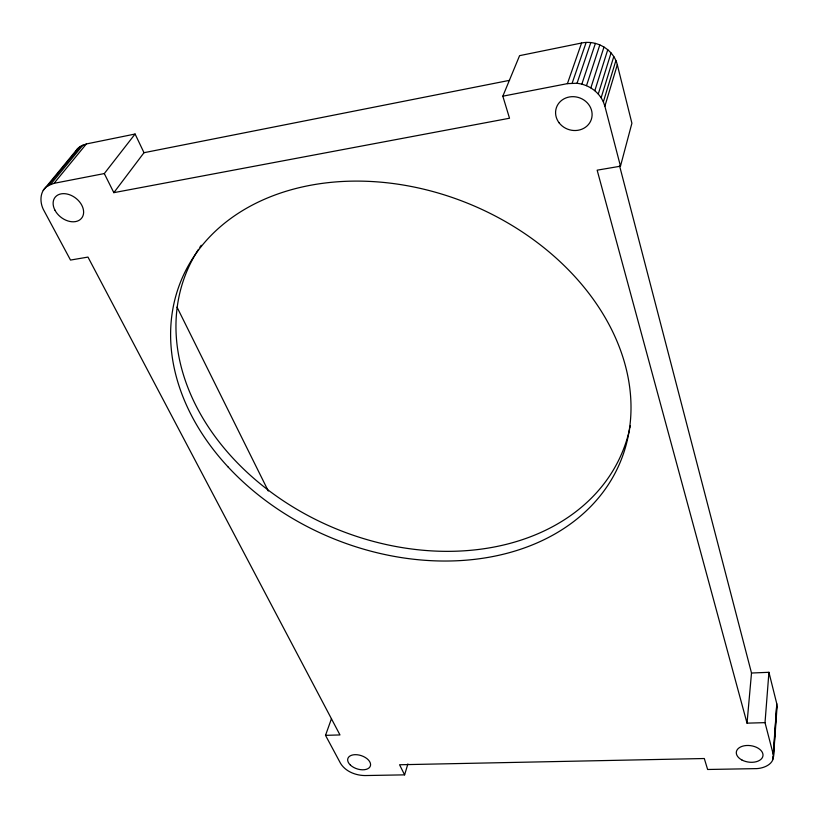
<?xml version="1.0" encoding="UTF-8"?>
<svg xmlns="http://www.w3.org/2000/svg" width="818" height="818" viewBox="0 0 818 818"><rect width="100%" height="100%" fill="white"/><g stroke="black" fill="none" stroke-linecap="round" stroke-linejoin="round"><path stroke-width="1.23" d="M772.57 759.441L772.754 756.926M331.505 718.593L325.513 735.351L340.585 763.429C345.636 771.589 355.707 775.444 364.992 775.556L404.603 774.861L399.562 764.758L704.298 758.521L707.631 769.482L754.973 768.644C763.02 768.869 775.229 764.237 773.235 754.278L776.814 703.899L768.93 672.304L751.507 673.02L619.502 165.563M773.286 758.644L776.814 703.899M773.531 756.486L777.1 706.108M773.235 754.278L765.014 722.642L768.93 672.304M765.014 722.642L747.028 723.153L751.507 673.02M747.028 723.153L597.16 170.175L620.473 166.197L631.905 123.232L617.314 64.755C613.582 49.509 596.731 39.755 581.578 43.017L519.583 55.655L502.825 96.187L509.522 118.232L113.845 192.659L104.305 173.569L135.093 134.029L143.999 152.7L113.845 192.659M404.603 774.861L407.885 763.93M620.473 166.197L604.88 106.187L617.314 64.755M604.88 106.187L603.367 101.861L615.893 60.542M603.367 101.861L601.148 97.771L613.786 56.565M601.148 97.771L598.275 94.019L611.056 52.925M598.275 94.019L594.819 90.696L607.764 49.704M594.819 90.696L590.852 87.884L603.991 47.004M590.852 87.884L586.496 85.675L599.829 44.867M502.825 96.187L567.416 83.64L577.048 83.242L581.854 84.111L595.402 43.385M577.048 83.242L590.8 42.567M572.191 83.088L586.148 42.444M567.416 83.64L581.578 43.017M135.093 134.029L86.35 143.958L80.174 146.463L47.7 185.829C39.346 191.187 39.52 203.017 44.09 210.829L70.512 260.063L87.976 257.087L339.971 734.932L325.513 735.351M74.377 153.804L77.72 148.487L80.174 146.463M47.7 185.829L54.039 183.324L86.35 143.958M47.393 186.524L49.775 183.631M50.665 184.306L83.078 144.939M43.231 190.369L77.72 148.487M143.999 152.7L509.563 80.338M54.039 183.324L104.305 173.569M581.854 84.111L586.496 85.675M176.995 307.108L268.304 491.035M629.584 429.256A235.768 180.338 22.4 0 1 334.603 528.193A235.768 180.338 22.4 0 1 198.488 249.357M199.837 247.302A235.768 180.338 22.4 0 1 201.238 245.267M630.33 425.728A235.768 180.338 22.4 0 1 629.84 428.08M559.144 122.874A18.436 16.769 18.3 0 0 590.596 121.228A18.436 16.769 18.3 0 0 571.792 96.688A18.436 16.769 18.3 0 0 559.144 122.874M741.916 760.004A13.456 8.292 8.2 0 0 762.959 755.842A13.456 8.292 8.2 0 0 744.083 745.811A13.456 8.292 8.2 0 0 741.916 760.004M54.908 210.124A16.871 12.086 37.8 0 0 81.319 218.529A16.871 12.086 37.8 0 0 68.896 194.51A16.871 12.086 37.8 0 0 54.908 210.124M350.38 765.065A11.871 6.953 18.3 0 0 369.93 766.906A11.871 6.953 18.3 0 0 357.037 754.738A11.871 6.953 18.3 0 0 350.38 765.065M228.212 467.088A237.588 180.625 22.4 0 0 619.052 464.931A237.588 180.625 22.4 0 0 355.206 181.105A237.588 180.625 22.4 0 0 228.212 467.088"/></g></svg>
